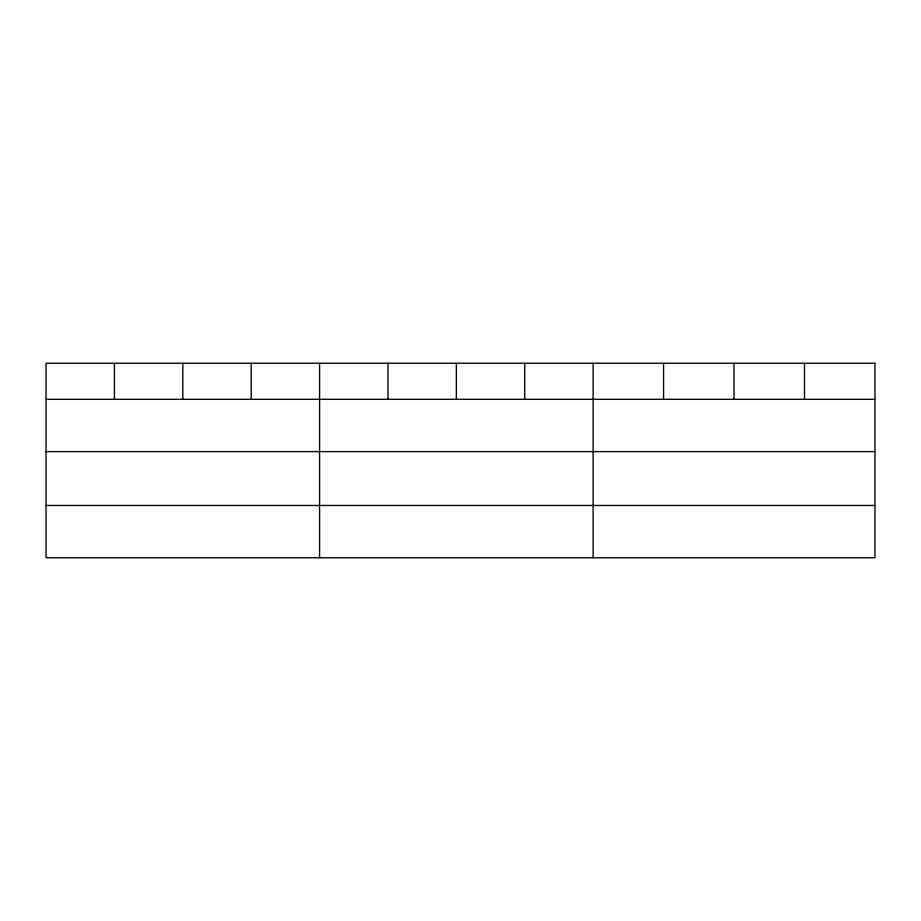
<?xml version="1.0" encoding="UTF-8"?>
<svg xmlns="http://www.w3.org/2000/svg" width="921" height="921" viewBox="0 0 921 921"><rect width="100%" height="100%" fill="white"/><g stroke="black" fill="none" stroke-linecap="round" stroke-linejoin="round"><path stroke-width="1.38" d="M46.05 399.334L874.95 399.334M46.05 451.612L874.95 451.612M46.05 505.468L874.95 505.468M804.494 363.254L804.494 399.334M734.037 363.254L734.037 399.334M663.581 363.254L663.581 399.334M593.124 363.254L593.124 557.746M524.74 363.254L524.74 399.334M456.356 363.254L456.356 399.334M387.971 363.254L387.971 399.334M319.587 363.254L319.587 557.746M251.203 363.254L251.203 399.334M182.819 363.254L182.819 399.334M114.434 363.254L114.434 399.334M874.95 363.254L46.05 363.254L46.05 557.746L874.95 557.746L874.95 363.254"/></g></svg>
